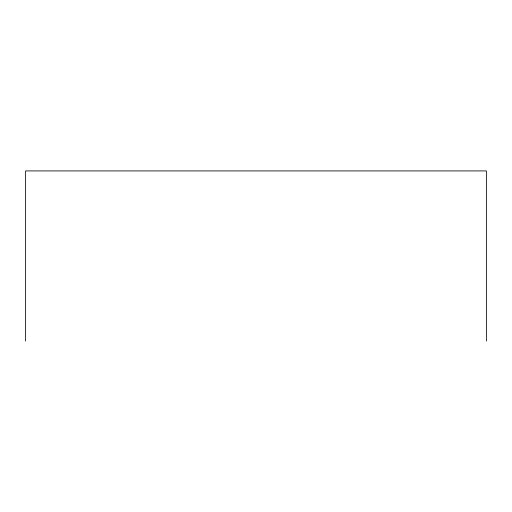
<?xml version="1.0" encoding="UTF-8"?>
<svg xmlns="http://www.w3.org/2000/svg" width="512" height="512" viewBox="0 0 512 512"><rect width="100%" height="100%" fill="white"/><g stroke="black" fill="none" stroke-linecap="round" stroke-linejoin="round"><path stroke-width="0.77" d="M486.4 341.082L486.4 170.918L25.6 170.918L25.6 341.082"/></g></svg>
